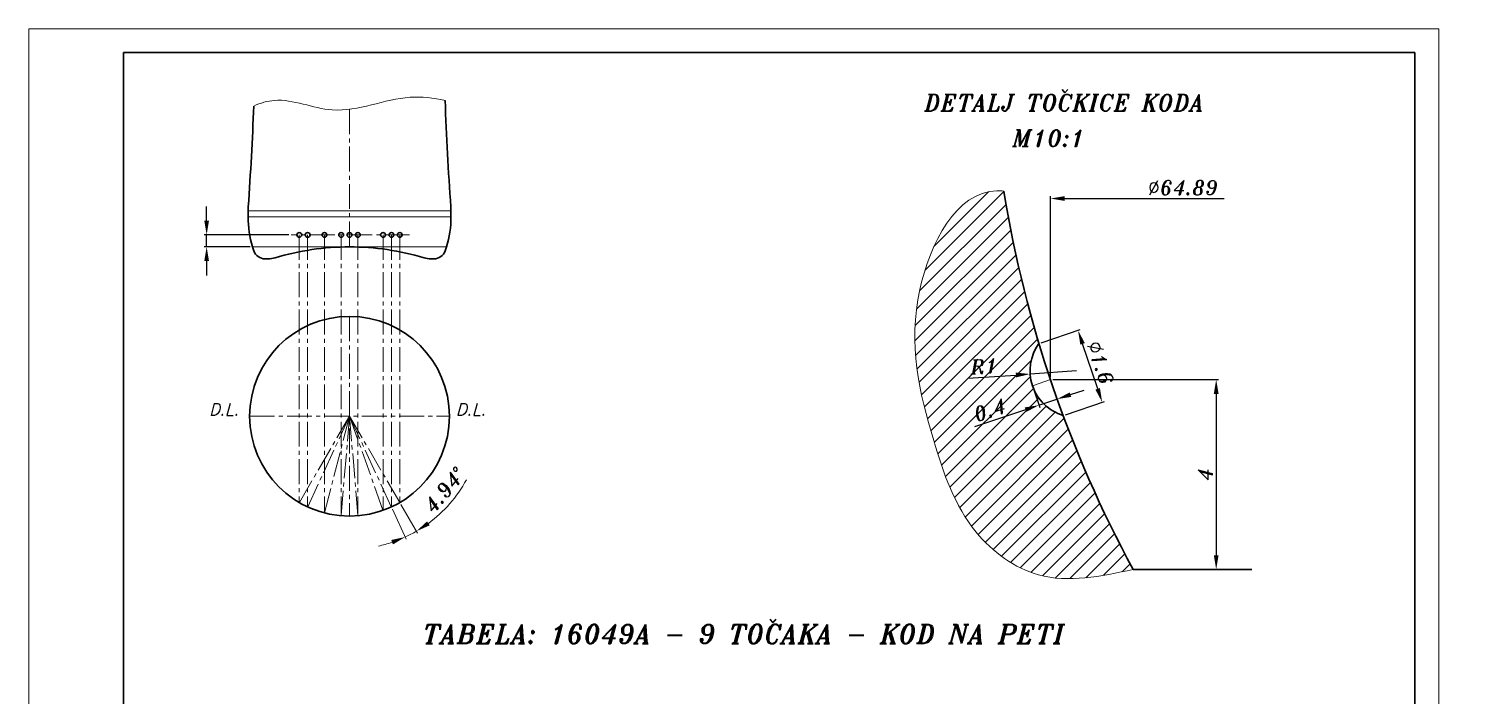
# Model space of a CAD drawing. Extents: x 62 to 602, y 6 to 439.
# Drawn here: x 62.2 to 364.6, y 298.5 to 439 of the extents above; entities that cross this region are included whole.
import ezdxf

# ---------------------------------------------------------------- set-up
doc = ezdxf.new("R2010")
doc.units = 0
doc.header["$LTSCALE"] = 7
doc.header["$MEASUREMENT"] = 0
doc.linetypes.add('CENTER2', pattern=[1.125, 0.75, -0.125, 0.125, -0.125])
doc.layers.get('0').update_dxf_attribs({"linetype": 'CONTINUOUS', "lineweight": 15})
for name, color, linetype, lineweight in [('1', 1, 'CENTER2', 15), ('3', 3, 'CONTINUOUS', 30), ('8', 252, 'CONTINUOUS', 15)]:
    doc.layers.add(name, color=color, linetype=linetype, lineweight=lineweight)
doc.styles.add('NEW', font='italict.shx', dxfattribs={"height": 3})
doc.dimstyles.get("Standard").update_dxf_attribs({"dimtxt": 3, "dimasz": 3, "dimexe": 0.5, "dimexo": 0.5, "dimgap": 0.8, "dimtad": 1, "dimdsep": 46, "dimtxsty": 'NEW', "dimcen": 0.09, "dimazin": 2, "dimtfac": 1, "dimtmove": 0, "dimatfit": 3, "dimfxl": 1, "dimtolj": 1, "dimtzin": 0, "dimarcsym": 0})

# ---------------------------------------------------------------- blocks, each defined once
blk = doc.blocks.new('*D4')
at = {"color": 0, "lineweight": -2}
for p, q in [((99.69528641609884, 398.4979491953467), (99.69528641609884, 401.4979491953467)), ((117.0099054597768, 395.4979491953467), (99.19528641609884, 395.4979491953467)), ((99.69528641609884, 392.9779491953468), (99.69528641609884, 395.4979491953467)), ((108.8738316780092, 392.9779491953468), (99.19528641609884, 392.9779491953468)), ((99.69528641609884, 389.9779491953468), (99.69528641609884, 386.9779491953468))]:
    blk.add_line(p, q, dxfattribs=at)
at = {"color": 0}
for points in [[(99.19528641609884, 398.4979491953467), (100.1952864160988, 398.4979491953467), (99.69528641609884, 395.4979491953467)], [(99.19528641609884, 389.9779491953468), (100.1952864160988, 389.9779491953468), (99.69528641609884, 392.9779491953468)]]:
    blk.add_solid(points, dxfattribs=at)
blk = doc.blocks.new('*D18')
at = {"color": 0, "lineweight": -2}
for p, q in [((277.9412022955832, 364.9960156481643), (312.851988749726, 364.9960156481643)), ((312.351988749726, 361.9960156481643), (312.351988749726, 327.996015648165)), ((312.4256015456987, 324.996015648165), (311.851988749726, 324.996015648165))]:
    blk.add_line(p, q, dxfattribs=at)
at = {"color": 0}
for points in [[(312.851988749726, 361.9960156481643), (311.851988749726, 361.9960156481643), (312.351988749726, 364.9960156481643)], [(311.851988749726, 327.996015648165), (312.851988749726, 327.996015648165), (312.351988749726, 324.996015648165)]]:
    blk.add_solid(points, dxfattribs=at)
at = {"color": 0, "insert": (310.051988749726, 344.9960156481646), "char_height": 3, "attachment_point": 5, "rotation": 90, "style": 'NEW'}
blk.add_mtext('\\A1;4', dxfattribs=at)
blk = doc.blocks.new('*D19')
at = {"color": 0, "lineweight": -2}
for p, q in [((277.4412022955832, 365.4960156481643), (277.4412022955832, 403.6684787704364)), ((280.4412022955832, 403.1684787704364), (314.0057886921572, 403.1684787704364))]:
    blk.add_line(p, q, dxfattribs=at)
at = {"color": 0}
blk.add_solid([(280.4412022955832, 403.6684787704364), (280.4412022955832, 402.6684787704364), (277.4412022955832, 403.1684787704364)], dxfattribs=at)
at = {"color": 0, "insert": (305.3486458350143, 405.4684787704364), "char_height": 3, "attachment_point": 5, "style": 'NEW'}
blk.add_mtext('\\A1;%%C64.89', dxfattribs=at)
blk = doc.blocks.new('*D30')
at = {"color": 0, "lineweight": -2}
for p, q in [((275.4893079619487, 372.7796512326977), (283.7247775901307, 375.5450550355395)), ((287.3890072482901, 363.0621266400967), (284.2057604447987, 372.5419473961907)), ((280.5825022575559, 357.6119397799254), (288.8179718857378, 360.3773435827672))]:
    blk.add_line(p, q, dxfattribs=at)
at = {"color": 0}
for points in [[(284.6797513361886, 372.7011096872003), (283.7317695534089, 372.382785105181), (283.2507866987408, 375.3858927445298)], [(286.9150163569002, 362.9029643490871), (287.8629981396799, 363.2212889311064), (288.343980994348, 360.2181812917576)]]:
    blk.add_solid(points, dxfattribs=at)
at = {"color": 0, "insert": (287.9823952750746, 368.5203257822015), "char_height": 3, "attachment_point": 5, "rotation": 288.5616329271714, "style": 'NEW'}
blk.add_mtext('\\A1;%%C1.6', dxfattribs=at)
blk = doc.blocks.new('*D49')
at = {"color": 0, "lineweight": -2}
for p, q in [((273.8072825473846, 363.251127643002), (275.1846564800255, 359.1402576582779)), ((277.6000512636041, 364.5219196606697), (278.9774251962451, 360.4110496759455)), ((275.0258075120038, 359.6143536457725), (278.8185762282234, 360.8851456634401)), ((281.6631521531908, 361.8382394715701), (284.5077280781582, 362.7913332797002)), ((272.1812315870365, 358.6612598376425), (261.4531166700165, 355.0667346184092))]:
    blk.add_line(p, q, dxfattribs=at)
at = {"color": 0}
for points in [[(281.5043031851691, 362.3123354590647), (281.8220011212125, 361.3641434840756), (278.8185762282234, 360.8851456634401)], [(272.3400805550581, 358.1871638501479), (272.0223826190148, 359.1353558251371), (275.0258075120038, 359.6143536457725)]]:
    blk.add_solid(points, dxfattribs=at)
at = {"color": 0, "insert": (264.6641809131431, 358.5682918664359), "char_height": 3, "attachment_point": 5, "rotation": 18.52376280243468, "style": 'NEW'}
blk.add_mtext('\\A1;0.4', dxfattribs=at)
blk = doc.blocks.new('*D50')
at = {"color": 0, "lineweight": -2}
for p, q in [((260.0206947175163, 365.2798873028519), (270.1684395896673, 365.97359703567)), ((282.9554156574208, 366.8477271860895), (273.1614542289253, 366.1782024343944))]:
    blk.add_line(p, q, dxfattribs=at)
at = {"color": 0}
blk.add_solid([(270.2025404894547, 365.4747612624603), (270.1343386898799, 366.4724328088797), (273.1614542289253, 366.1782024343944)], dxfattribs=at)
at = {"color": 0, "insert": (263.4411956949407, 367.8190840266632), "char_height": 3, "attachment_point": 5, "rotation": 3.9107110453112712, "style": 'NEW'}
blk.add_mtext('\\A1;R1', dxfattribs=at)

msp = doc.modelspace()

# ---------------------------------------------------------------- hatches: boundary and pattern name
at = {"layer": '8'}
h = msp.add_hatch(dxfattribs=at)
h.set_pattern_fill('ANSI31', color=256, scale=18, style=0)
h.set_pattern_definition([(45, (-856.1200370862047, 0), (-1.590990257669732, 1.590990257669732), [])])
edge = h.paths.add_edge_path()
edge.add_arc((282.9554156574207, 366.8477271860895), 9.816819436863856, 198.5766017289558, 253.14188142278732, ccw=False)
edge.add_arc((282.9554156574207, 366.8477271860895), 9.816819436863856, 143.9813844315554, 198.5766017289557, ccw=False)
edge.add_arc((515.6837627661947, 444.9960156481648), 251.3155737704951, 189.2164528749898, 196.7374571944134, ccw=False)
edge.add_spline(control_points=[(267.6125942913218, 404.7441462368644), (267.1291362437834, 404.7650358746181), (257.8049116740336, 405.16792434568), (245.4191040908356, 380.4427431780883), (251.3788415978069, 355.777758065987), (258.9600775283091, 333.2528064686244), (275.7898173257732, 320.9517413339561), (288.0530077896328, 323.5513188587726), (294.8681889956967, 324.9960156481642)], knot_values=[0, 0, 0, 0, 1.441112408533034, 27.79404706537608, 59.79087336991596, 81.03753510816556, 96.99067228224769, 116.9472317339555, 116.9472317339555, 116.9472317339555, 116.9472317339555], degree=3, periodic=0)
edge.add_arc((515.6837627661947, 444.9960156481648), 251.3155737704951, 200.3858086599372, 208.5214231660527, ccw=False)
h.paths.add_polyline_path([(259.8167272077363, 360.1080369826539), (267.6054470022899, 362.7176986001527), (269.51163461855, 357.0285467502179), (261.7229148239963, 354.418885132719)], flags=24)
h.paths.add_polyline_path([(259.7091087570908, 370.5709565888532), (266.7640718353418, 371.0532407429894), (267.1732826327907, 365.0672114644733), (260.1183195545397, 364.5849273103372)], flags=24)

# ---------------------------------------------------------------- linework, layer by layer
for p, q in [((62.21581011634623, 438.9575609409422), (62.21581011634623, 18.95756094094224)), ((359.2158101163462, 438.9575609409422), (62.21581011634623, 438.9575609409422)), ((359.2158101163462, 18.95756094094224), (359.2158101163462, 438.9575609409422)), ((138.8248625163326, 337.7226972132978), (141.7519718521362, 331.3825265980935)), ((140.6307786839972, 338.6623961488829), (144.1433098869615, 332.6268467089519))]:
    msp.add_line(p, q)
for start, end in [(306.3345162219272, 331.4694631027224), (294.7816719430294, 300.1982807166778), (282.5092009325306, 288.64543643778)]:
    msp.add_arc((129.7952816780092, 357.2809290833873), 28.02524655827423, start, end)
msp.add_open_spline([(109.6098479077642, 422.657942061469), (111.0417428010444, 423.2857466876626), (116.3290986353855, 424.9137089886081), (127.6343959618245, 419.4403005986457), (139.5985684356346, 425.369694488966), (147.4738073537125, 424.3749359608565), (149.940314835648, 423.8006376864935)], degree=3, knots=[8.983172859077092, 8.983172859077092, 8.983172859077092, 8.983172859077092, 16.39338327201558, 36.00412539220769, 62.32618214977148, 74.34488790985651, 74.34488790985651, 74.34488790985651, 74.34488790985651])
msp.add_spline([(267.6125942913217, 404.7441462368645), (266.1718086331971, 404.7748327383007), (249.9449205626368, 384.0103132742403), (252.8507232828037, 352.1457058843105), (261.7836868990727, 332.8681853992996), (274.9444628492084, 323.8517247807748), (294.8681889956991, 324.9960156481648)], degree=3)
for points in [[(146.6744667483466, 334.2865247335334), (146.1259341900992, 335.1226539296165), (143.8918128809735, 333.0589916568329)], [(138.5702725112038, 331.1911052982753), (138.9402390586085, 330.2620602219731), (141.5423910138128, 331.8364824023384)]]:
    msp.add_solid(points)
at = {"layer": '1'}
for p, q in [((129.7952816780092, 421.9732320793733), (129.7952816780092, 392.9779491953468)), ((142.4448768391312, 395.4979491953468), (117.5099054597768, 395.4979491953467)), ((119.2112816780093, 395.4979491953468), (119.2112816780093, 339.0945410967639)), ((120.9752816780093, 395.4979491953468), (120.9752816780093, 338.1766530175428)), ((124.5032816780093, 395.4979491953468), (124.5032816780093, 336.9152594405791)), ((128.0312816780093, 395.4979491953468), (128.0312816780093, 336.312999571869)), ((131.5592816780092, 395.4979491953468), (131.5592816780092, 336.312999571869)), ((136.8512816780092, 395.4979491953468), (136.8512816780092, 337.4572405265117)), ((138.6152816780092, 395.4979491953468), (138.6152816780092, 338.1766530175428)), ((140.3792816780092, 395.4979491953468), (140.3792816780092, 339.0945410967639)), ((129.7952816780093, 378.3229290833873), (129.7952816780093, 336.2389290833873)), ((277.4412022955832, 364.9960156481643), (273.6500663885112, 363.7203610675194)), ((108.7532816780093, 357.2809290833873), (150.8372816780093, 357.2809290833873)), ((129.7952816780093, 357.2809290833873), (119.2112816780093, 339.0945410967639)), ((129.7952816780093, 357.2809290833873), (120.9752816780093, 338.1766530175428)), ((129.7952816780093, 357.2809290833873), (124.5032816780093, 336.9152594405791)), ((129.7952816780093, 357.2809290833873), (128.0312816780093, 336.312999571869)), ((129.7952816780093, 357.2809290833873), (140.3792816780092, 339.0945410967639)), ((129.7952816780093, 357.2809290833873), (138.6152816780092, 338.1766530175428)), ((129.7952816780093, 357.2809290833873), (136.8512816780092, 337.4572405265117)), ((129.7952816780093, 357.2809290833873), (131.5592816780092, 336.312999571869))]:
    msp.add_line(p, q, dxfattribs=at)
at = {"layer": '3'}
for p, q in [((82.21581011634623, 433.9575609409422), (82.21581011634623, 23.95756094094224)), ((354.2158101163462, 433.9575609409422), (82.21581011634623, 433.9575609409423)), ((354.2158101163462, 23.95756094094224), (354.2158101163462, 433.9575609409422)), ((108.4225316780092, 400.5379491953468), (108.4225316780092, 399.2779491953468)), ((151.1680316780092, 400.5379491953468), (151.1680316780092, 399.2779491953468)), ((109.3738316780092, 392.9779491953468), (109.3423316780092, 392.9779491953468)), ((112.0187091189695, 390.4579491953468), (112.6487091189695, 390.4579491953468)), ((147.5718542370489, 390.4579491953468), (146.9418542370489, 390.4579491953468)), ((150.2167316780091, 392.9779491953468), (150.2482316780091, 392.9779491953468)), ((319.8681889956991, 324.9960156481642), (294.8681889956991, 324.9960156481642))]:
    msp.add_line(p, q, dxfattribs=at)
for centre, radius in [((119.2112816780093, 395.4979491953468), 0.504), ((120.9752816780093, 395.4979491953468), 0.504), ((124.5032816780093, 395.4979491953468), 0.504), ((128.0312816780093, 395.4979491953468), 0.504), ((129.7952816780092, 395.4979491953468), 0.504), ((131.5592816780092, 395.4979491953468), 0.504), ((136.8512816780092, 395.4979491953468), 0.504), ((138.6152816780092, 395.4979491953468), 0.504), ((140.3792816780092, 395.4979491953468), 0.504), ((129.7952816780093, 357.2809290833873), 21.042)]:
    msp.add_circle(centre, radius, dxfattribs=at)
for centre, radius, start, end in [((737.6665316780097, 444.0079491953468), 588.0735000000006, 181.9691783899499, 184.1500527228346), ((-478.0759683219914, 444.0079491953468), 588.0735000000006, 355.8499472771654, 357.9194196265516), ((515.6837627661956, 444.9960156481649), 251.315573770496, 189.2164528749898, 208.5214231660527), ((121.0225316780092, 400.5379491953468), 12.6, 175.8499472771654, 180), ((130.4577741437621, 399.2779491953468), 22.03524246575289, 180, 196.6129903693611), ((129.1327892122563, 399.2779491953468), 22.03524246575289, 343.3870096306389, 0), ((138.5680316780091, 400.5379491953468), 12.6, 0, 4.150052722834614), ((130.5046740653822, 399.2779491953468), 22.05, 196.6015495990199, 198.8190633689874), ((112.0187091189695, 392.9779491953468), 2.52, 198.8190633689874, 270), ((112.6487091189695, 395.4979491953468), 5.04, 270, 286.7216013309149), ((129.7952816780092, 338.423633615503), 54.55431557984375, 90, 106.7216013309149), ((129.7952816780092, 338.423633615503), 54.55431557984375, 73.27839866908508, 90), ((146.9418542370489, 395.4979491953468), 5.04, 253.2783986690851, 270), ((147.5718542370489, 392.9779491953468), 2.52, 270, 341.1809366310125), ((129.0858892906361, 399.2779491953468), 22.05, 341.1809366310125, 343.3984504009802), ((282.9554156574208, 366.8477271860895), 9.816819436863902, 143.9813844315558, 253.1418814227869)]:
    msp.add_arc(centre, radius, start, end, dxfattribs=at)
at = {"layer": '8'}
for p, q in [((129.7952816780092, 400.5379491953468), (108.4225316780092, 400.5379491953468)), ((129.7952816780092, 399.2779491953468), (108.4225316780092, 399.2779491953468)), ((129.7952816780092, 400.5379491953468), (151.1680316780092, 400.5379491953468)), ((129.7952816780092, 399.2779491953468), (151.1680316780092, 399.2779491953468)), ((109.3738316780092, 392.9779491953468), (129.7952816780093, 392.9779491953468)), ((150.2167316780094, 392.9779491953468), (129.7952816780093, 392.9779491953468))]:
    msp.add_line(p, q, dxfattribs=at)

# ---------------------------------------------------------------- texts
at = {"style": 'NEW'}
for s, height, p in [('DETALJ TOČKICE KODA', 3.5, (250.8785302663067, 421.6119075138504)), ('M10:1', 3.5, (269.4111238812673, 414.1097366549488)), ('D.L.', 2.52, (100.1861463619937, 357.447878430089)), ('D.L.', 2.52, (152.203662303054, 357.447878430089)), ('TABELA: 16049A - 9 TOČAKA - KOD NA PETI', 4, (145.189532527525, 309.3983034720532))]:
    msp.add_text(s, height=height, dxfattribs=at).set_placement(p)
msp.add_text('4.94°', height=3, rotation=50.09213255709094, dxfattribs=at).set_placement((147.455550466641, 336.578350075761))

# ---------------------------------------------------------------- dimensions: what is measured, and where the dimension line sits
dim = msp.add_linear_dim(base=(601.8681889956991, 403.1684787704364), p1=(277.4412022955832, 364.9960156481643), p2=(601.8681889956991, 339.5079894067667), dimstyle='Standard', override={"dimlfac": 0.2, "dimpost": '%%C<>', "dimse2": 1, "dimsd2": 1})
dim.commit()
dim.dimension.update_dxf_attribs({"geometry": '*D19', "text_midpoint": (305.3486458350143, 403.1684787704364), "dimtype": 160})
dim = msp.add_linear_dim(base=(99.69528641609884, 395.4979491953467), p1=(109.3738316780092, 392.9779491953468), p2=(117.5099054597768, 395.4979491953467), angle=90, text=' ', dimstyle='Standard')
dim.commit()
dim.dimension.update_dxf_attribs({"geometry": '*D4', "text_midpoint": (99.69528641609878, 394.2379491953467)})
for base, p1, p2, angle, override, picture, middle in [((283.2507866987408, 375.3858927445298), (280.108511366166, 357.4527774889158), (275.0153170705588, 372.6204889416881), 108.56163292717135, {"dimdec": 1, "dimlfac": 0.1, "dimpost": '%%C<>', "dimtxsty": 'NEW'}, '*D30', (285.8020371746812, 367.7881792435571)), ((278.8185762282234, 360.8851456634401), (273.6484335793629, 363.7252236304966), (277.4412022955825, 364.9960156481642), 18.523762802433648, {"dimlfac": 0.1, "dimtxsty": 'NEW'}, '*D49', (265.3948861660428, 356.3874503239608))]:
    dim = msp.add_linear_dim(base=base, p1=p1, p2=p2, angle=angle, dimstyle='Standard', override=override)
    dim.commit()
    dim.dimension.update_dxf_attribs({"geometry": picture, "text_midpoint": middle, "dimtype": 161})
dim = msp.add_radius_dim(center=(282.9554156574208, 366.8477271860895), mpoint=(273.1614542289253, 366.1782024343944), dimstyle='Standard', override={"dimdec": 1, "dimlfac": 0.1, "dimtxsty": 'NEW'})
dim.commit()
dim.dimension.update_dxf_attribs({"geometry": '*D50', "text_midpoint": (263.4411956949407, 367.8190840266632)})
dim = msp.add_linear_dim(base=(312.351988749726, 324.996015648165), p1=(277.4412022955832, 364.9960156481643), p2=(312.9256015456987, 324.996015648165), angle=90, dimstyle='Standard', override={"dimdec": 1, "dimlfac": 0.1})
dim.commit()
dim.dimension.update_dxf_attribs({"geometry": '*D18', "text_midpoint": (310.051988749726, 344.9960156481646)})

doc.saveas('drawing.dxf')
